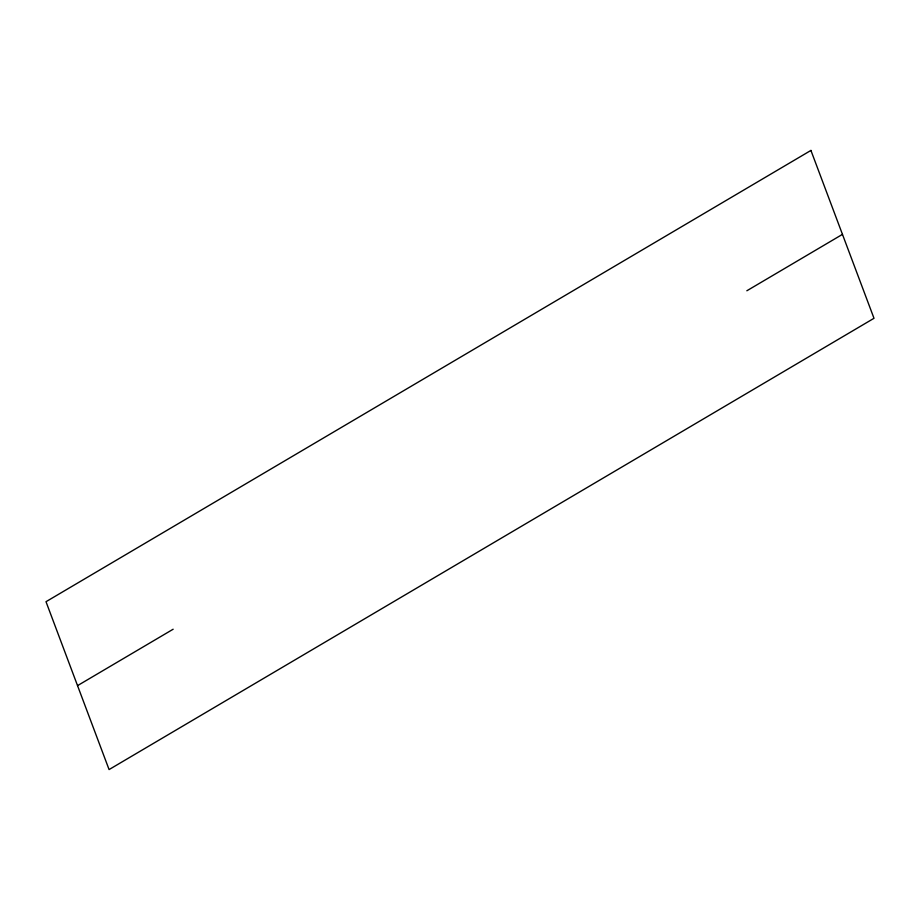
<?xml version="1.0" encoding="UTF-8"?>
<svg xmlns="http://www.w3.org/2000/svg" width="920" height="920" viewBox="0 0 920 920"><rect width="100%" height="100%" fill="white"/><g stroke="black" fill="none" stroke-linecap="round" stroke-linejoin="round"><path stroke-width="1.38" d="M77.544 685.63L173.155 629.222M746.844 290.777L842.456 234.37M810.922 150.431L46 601.703L109.077 769.568L874 318.297L810.922 150.431"/></g></svg>
